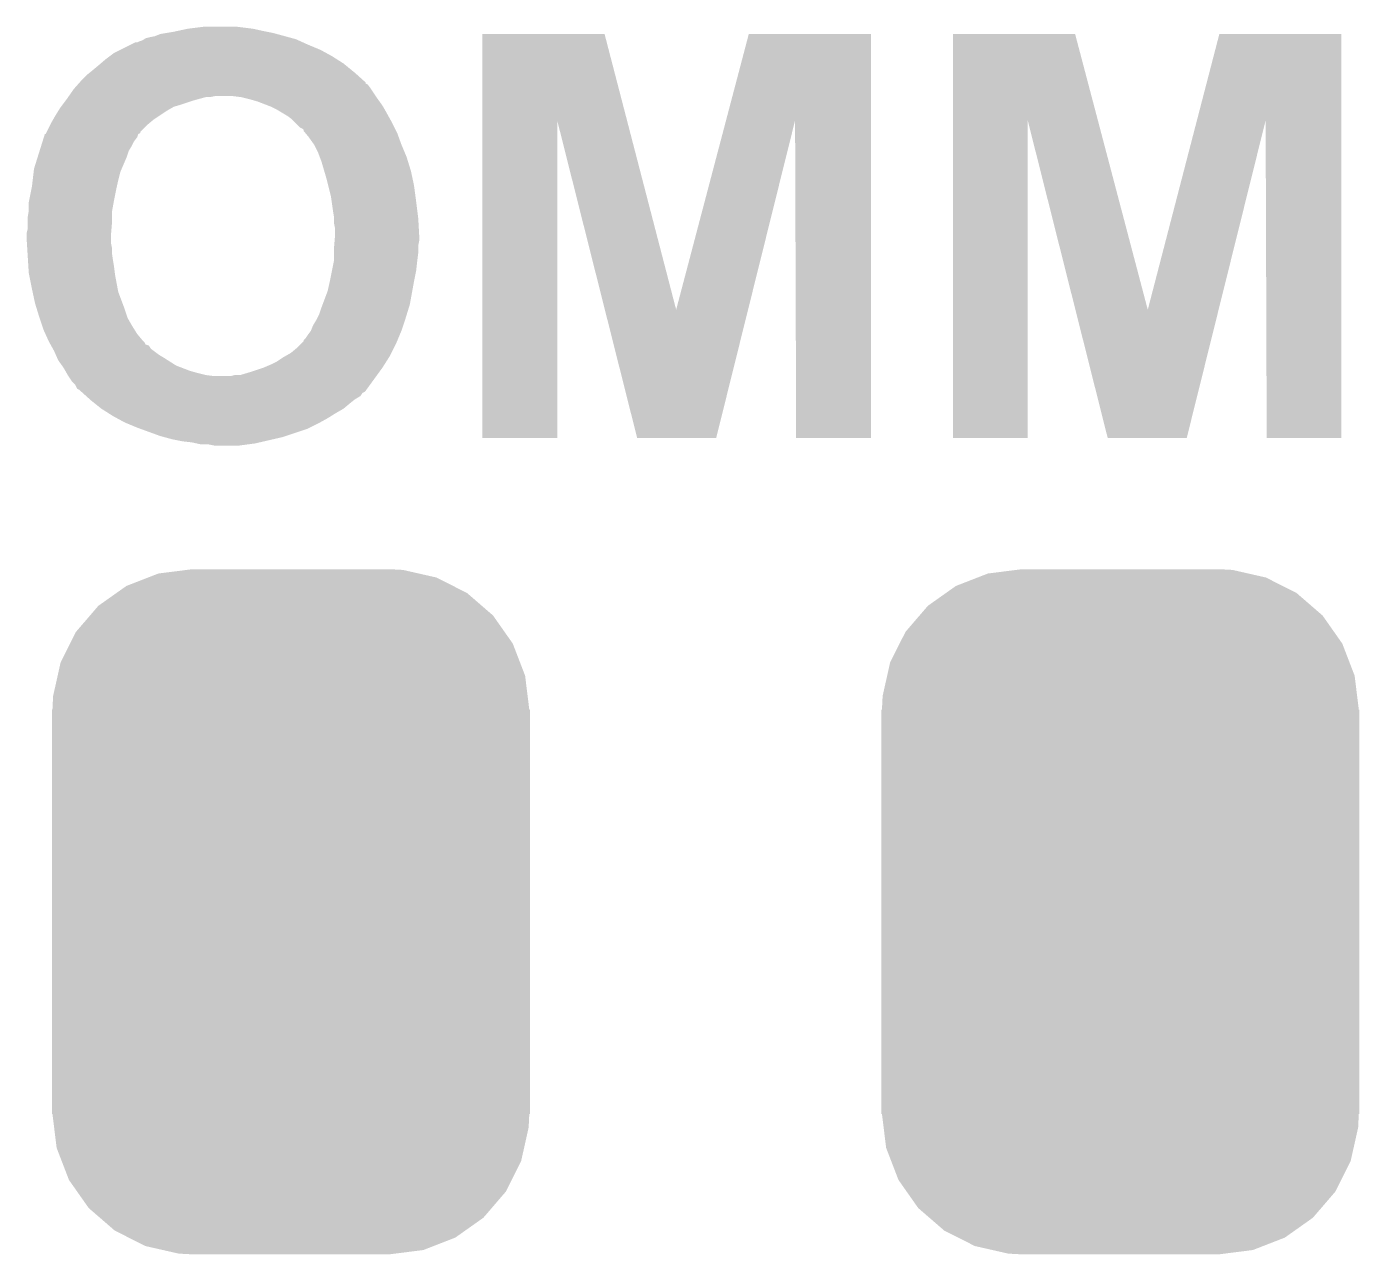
# Model space of a CAD drawing. Extents: x -1.3 to 24.2, y -3.9 to 53.4.
# Drawn here: x 8.801 to 12.017, y 10.73 to 13.693 of the extents above; entities that cross this region are included whole.
import ezdxf

# ---------------------------------------------------------------- set-up
doc = ezdxf.new("R2010")
doc.units = 0
doc.layers.get('0').update_dxf_attribs({"linetype": 'CONTINUOUS'})
doc.layers.add('LIGHT_RANGER_14CLICK_V101_GTO', color=9, linetype='CONTINUOUS')
doc.layers.add('LIGHT_RANGER_14CLICK_V101_GTS', color=11, linetype='CONTINUOUS')

# ---------------------------------------------------------------- blocks, each defined once
blk = doc.blocks.new('CUSTOM_78')
for points in [[(-0.396894, 0.786286), (-0.344522, 0.80667), (0.391508, 0.786286), (0.351232, 0.80667)], [(-0.344522, 0.80667), (-0.319682, 0.816338), (0.351232, 0.80667), (0.308712, 0.816338)], [(-0.319682, 0.816338), (-0.251122, 0.82504), (0.308712, 0.816338), (0.27044, 0.82504)], [(-0.251122, 0.82504), (-0.23749, 0.82677), (0.27044, 0.82504), (0.23749, 0.82677)], [(-0.420946, 0.769256), (-0.396894, 0.786286), (0.425156, 0.769256), (0.391508, 0.786286)], [(-0.464512, 0.738408), (-0.420946, 0.769256), (0.460796, 0.738408), (0.425156, 0.769256)], [(-0.5185, 0.67556), (-0.484594, 0.715032), (0.515528, 0.67556), (0.4878, 0.715032)], [(-0.484594, 0.715032), (-0.464512, 0.738408), (0.4878, 0.715032), (0.460796, 0.738408)], [(-0.532704, 0.647234), (-0.5185, 0.67556), (0.535424, 0.647234), (0.515528, 0.67556)], [(-0.555636, 0.601496), (-0.532704, 0.647234), (0.55303, 0.601496), (0.535424, 0.647234)], [(-0.562694, 0.569912), (-0.555636, 0.601496), (0.565186, 0.569912), (0.55303, 0.601496)], [(-0.573704, 0.520636), (-0.562694, 0.569912), (0.571254, 0.520636), (0.565186, 0.569912)], [(-0.57531, 0.48768), (-0.573704, 0.520636), (0.57531, 0.48768), (0.571254, 0.520636)], [(-0.57658, -0.48768), (-0.57658, 0.48768), (0.57658, -0.48768), (0.57658, 0.48768)], [(-0.571252, -0.520636), (-0.57531, -0.48768), (0.573704, -0.520636), (0.57531, -0.48768)], [(-0.565186, -0.569912), (-0.571252, -0.520636), (0.562692, -0.569912), (0.573704, -0.520636)], [(-0.553028, -0.601496), (-0.565186, -0.569912), (0.555636, -0.601496), (0.562692, -0.569912)], [(-0.535424, -0.647234), (-0.553028, -0.601496), (0.532702, -0.647234), (0.555636, -0.601496)], [(-0.515526, -0.67556), (-0.535424, -0.647234), (0.5185, -0.67556), (0.532702, -0.647234)], [(-0.4878, -0.715032), (-0.515526, -0.67556), (0.484592, -0.715032), (0.5185, -0.67556)], [(-0.460794, -0.738408), (-0.4878, -0.715032), (0.464512, -0.738408), (0.484592, -0.715032)], [(-0.425156, -0.769256), (-0.460794, -0.738408), (0.420944, -0.769256), (0.464512, -0.738408)], [(-0.391506, -0.786286), (-0.425156, -0.769256), (0.396894, -0.786286), (0.420944, -0.769256)], [(-0.351232, -0.80667), (-0.391506, -0.786286), (0.34452, -0.80667), (0.396894, -0.786286)], [(-0.30871, -0.816338), (-0.351232, -0.80667), (0.319682, -0.816338), (0.34452, -0.80667)], [(-0.27044, -0.82504), (-0.30871, -0.816338), (0.25112, -0.82504), (0.319682, -0.816338)], [(-0.23749, -0.82677), (-0.27044, -0.82504), (0.23749, -0.82677), (0.25112, -0.82504)]]:
    blk.add_solid(points)

msp = doc.modelspace()

# ---------------------------------------------------------------- linework, layer by layer
at = {"layer": 'LIGHT_RANGER_14CLICK_V101_GTO'}
for points in [[(9.08812, 13.665202), (9.09828, 13.66774), (9.442022, 13.665202), (9.432716, 13.66774)], [(9.09828, 13.66774), (9.110982, 13.670282), (9.432716, 13.66774), (9.423394, 13.670282)], [(9.110982, 13.670282), (9.123682, 13.67536), (9.423394, 13.670282), (9.404774, 13.67536)], [(9.123682, 13.67536), (9.13892, 13.6779), (9.404774, 13.67536), (9.39546, 13.6779)], [(9.13892, 13.6779), (9.15416, 13.68044), (9.39546, 13.6779), (9.38276, 13.68044)], [(9.15416, 13.68044), (9.166012, 13.68298), (9.38276, 13.68044), (9.37006, 13.68298)], [(9.166012, 13.68298), (9.18972, 13.68806), (9.37006, 13.68298), (9.347198, 13.68806)], [(9.18972, 13.68806), (9.230362, 13.69314), (9.347198, 13.68806), (9.30656, 13.69314)], [(9.900938, 13.466886), (9.900942, 13.675342), (10.249684, 13.466886), (10.195564, 13.675342)], [(9.900942, 13.675342), (9.900944, 13.67536), (10.195564, 13.675342), (9.900944, 13.67536)], [(10.48865, 13.46689), (10.543552, 13.675336), (10.838174, 13.46689), (10.83818, 13.675336)], [(10.543552, 13.675336), (10.54356, 13.67536), (10.83818, 13.675336), (10.54356, 13.67536)], [(11.036318, 13.466886), (11.036322, 13.675342), (11.385858, 13.466886), (11.330944, 13.675342)], [(11.036322, 13.675342), (11.036324, 13.67536), (11.330944, 13.675342), (11.036324, 13.67536)], [(11.624826, 13.46689), (11.678932, 13.675336), (11.973554, 13.46689), (11.97356, 13.675336)], [(11.678932, 13.675336), (11.67894, 13.67536), (11.97356, 13.675336), (11.67894, 13.67536)], [(9.011922, 13.62964), (9.027162, 13.63726), (9.523732, 13.62964), (9.509762, 13.63726)], [(9.027162, 13.63726), (9.052562, 13.64996), (9.509762, 13.63726), (9.47928, 13.64996)], [(9.052562, 13.64996), (9.062724, 13.65504), (9.47928, 13.64996), (9.468106, 13.65504)], [(9.062724, 13.65504), (9.067804, 13.655042), (9.468106, 13.65504), (9.468102, 13.655042)], [(9.067804, 13.655042), (9.072882, 13.65758), (9.468102, 13.655042), (9.462518, 13.65758)], [(9.072882, 13.65758), (9.080504, 13.660122), (9.462518, 13.65758), (9.456926, 13.660122)], [(9.080504, 13.660122), (9.084308, 13.66266), (9.456926, 13.660122), (9.451342, 13.66266)], [(9.084308, 13.66266), (9.08812, 13.665202), (9.451342, 13.66266), (9.442022, 13.665202)], [(8.97382, 13.59916), (8.979746, 13.60424), (9.57185, 13.59916), (9.56564, 13.60424)], [(8.979746, 13.60424), (8.991598, 13.6144), (9.56564, 13.60424), (9.549676, 13.6144)], [(8.991598, 13.6144), (9.00176, 13.62202), (9.549676, 13.6144), (9.5377, 13.62202)], [(9.00176, 13.62202), (9.011922, 13.62964), (9.5377, 13.62202), (9.523732, 13.62964)], [(8.93572, 13.56614), (8.945882, 13.576302), (9.61051, 13.56614), (9.59922, 13.576302)], [(8.945882, 13.576302), (8.952228, 13.58138), (9.59922, 13.576302), (9.593578, 13.58138)], [(8.952228, 13.58138), (8.95858, 13.58646), (9.593578, 13.58138), (9.58737, 13.58646)], [(8.95858, 13.58646), (8.97382, 13.59916), (9.58737, 13.58646), (9.57185, 13.59916)], [(8.902954, 13.5255), (8.9154, 13.54328), (9.643534, 13.5255), (9.63168, 13.54328)], [(8.9154, 13.54328), (8.915402, 13.543282), (9.63168, 13.54328), (9.63168, 13.543282)], [(8.915402, 13.543282), (8.924426, 13.553436), (9.63168, 13.543282), (9.624058, 13.553436)], [(8.924426, 13.553436), (8.926682, 13.555974), (9.624058, 13.553436), (9.618996, 13.555974)], [(8.926682, 13.555974), (8.928942, 13.558516), (9.618996, 13.555974), (9.61898, 13.558516)], [(8.928942, 13.558516), (8.93572, 13.56614), (9.61898, 13.558516), (9.61051, 13.56614)], [(8.888094, 13.50518), (8.895712, 13.515338), (9.17448, 13.50518), (9.20496, 13.515338)], [(8.895712, 13.515338), (8.89762, 13.51788), (9.20496, 13.515338), (9.214278, 13.51788)], [(8.89762, 13.51788), (8.901176, 13.52296), (9.214278, 13.51788), (9.232902, 13.52296)], [(8.901176, 13.52296), (8.902954, 13.5255), (9.243062, 13.52296), (9.255762, 13.5255)], [(9.31926, 13.52296), (9.29894, 13.5255), (9.645228, 13.52296), (9.643534, 13.5255)], [(9.32942, 13.52042), (9.31926, 13.52296), (9.64692, 13.52042), (9.645228, 13.52296)], [(9.33958, 13.51788), (9.32942, 13.52042), (9.648736, 13.51788), (9.64692, 13.52042)], [(9.35736, 13.512802), (9.33958, 13.51788), (9.652364, 13.512802), (9.648736, 13.51788)], [(9.383778, 13.50264), (9.35736, 13.512802), (9.659622, 13.50264), (9.652364, 13.512802)], [(8.865326, 13.46962), (8.86968, 13.47724), (9.10844, 13.46962), (9.11987, 13.47724)], [(8.86968, 13.47724), (8.877616, 13.489938), (9.11987, 13.47724), (9.138918, 13.489938)], [(8.877616, 13.489938), (8.88238, 13.497558), (9.138918, 13.489938), (9.15225, 13.497558)], [(8.88238, 13.497558), (8.884286, 13.500102), (9.15225, 13.497558), (9.156702, 13.500102)], [(8.884286, 13.500102), (8.888094, 13.50518), (9.156702, 13.500102), (9.17448, 13.50518)], [(9.39038, 13.5001), (9.383778, 13.50264), (9.661074, 13.5001), (9.659622, 13.50264)], [(9.405618, 13.49248), (9.39038, 13.5001), (9.665428, 13.49248), (9.661074, 13.5001)], [(9.41832, 13.48486), (9.405618, 13.49248), (9.66978, 13.48486), (9.665428, 13.49248)], [(9.43102, 13.47724), (9.41832, 13.48486), (9.674014, 13.47724), (9.66978, 13.48486)], [(9.44118, 13.469618), (9.43102, 13.47724), (9.678248, 13.469618), (9.674014, 13.47724)], [(8.84936, 13.439146), (8.85825, 13.45692), (9.075426, 13.439146), (9.0932, 13.45692)], [(8.85825, 13.45692), (8.85952, 13.459458), (9.0932, 13.45692), (9.096244, 13.459458)], [(8.85952, 13.459458), (8.865326, 13.46962), (9.096244, 13.459458), (9.10844, 13.46962)], [(9.4488, 13.462), (9.44118, 13.469618), (9.68248, 13.462), (9.678248, 13.469618)], [(9.461504, 13.449298), (9.4488, 13.462), (9.688832, 13.449298), (9.68248, 13.462)], [(9.46658, 13.446758), (9.461504, 13.449298), (9.690102, 13.446758), (9.688832, 13.449298)], [(9.46912, 13.444214), (9.46658, 13.446758), (9.691374, 13.444214), (9.690102, 13.446758)], [(9.469124, 13.441676), (9.46912, 13.444214), (9.692642, 13.441676), (9.691374, 13.444214)], [(9.473356, 13.436598), (9.469124, 13.441676), (9.69518, 13.436598), (9.692642, 13.441676)], [(9.90092, 12.700024), (9.900938, 13.466886), (10.081236, 12.700024), (10.08126, 13.466886)], [(10.196276, 13.00997), (10.08126, 13.466886), (10.368304, 13.00997), (10.249684, 13.466886)], [(10.368304, 13.00997), (10.48865, 13.46689), (10.541766, 13.00997), (10.655252, 13.46689)], [(10.65784, 12.700024), (10.655252, 13.46689), (10.838156, 12.700024), (10.838174, 13.46689)], [(11.0363, 12.700024), (11.036318, 13.466886), (11.216616, 12.700024), (11.21664, 13.466886)], [(11.331656, 13.00997), (11.21664, 13.466886), (11.506224, 13.00997), (11.385858, 13.466886)], [(11.506224, 13.00997), (11.624826, 13.46689), (11.677146, 13.00997), (11.790632, 13.46689)], [(11.79322, 12.700024), (11.790632, 13.46689), (11.973536, 12.700024), (11.973554, 13.46689)], [(8.83634, 13.40612), (8.839516, 13.41628), (9.0551, 13.40612), (9.060182, 13.41628)], [(8.839516, 13.41628), (8.84269, 13.426442), (9.060182, 13.41628), (9.0678, 13.426442)], [(8.84269, 13.426442), (8.84428, 13.431524), (9.0678, 13.426442), (9.069498, 13.431524)], [(8.84428, 13.431524), (8.844304, 13.43406), (9.069498, 13.431524), (9.070346, 13.43406)], [(8.844304, 13.43406), (8.844618, 13.434062), (9.070346, 13.43406), (9.070348, 13.434062)], [(8.844618, 13.434062), (8.846826, 13.434076), (9.070348, 13.434062), (9.070374, 13.434076)], [(8.846826, 13.434076), (8.848094, 13.436614), (9.070374, 13.434076), (9.07542, 13.436614)], [(8.848094, 13.436614), (8.84936, 13.439146), (9.07542, 13.436614), (9.075426, 13.439146)], [(9.48182, 13.42644), (9.473356, 13.436598), (9.698876, 13.42644), (9.69518, 13.436598)], [(9.494518, 13.408662), (9.48182, 13.42644), (9.70534, 13.408662), (9.698876, 13.42644)], [(8.81888, 13.350242), (8.82761, 13.37818), (9.030426, 13.350242), (9.0424, 13.37818)], [(8.82761, 13.37818), (8.832372, 13.393422), (9.0424, 13.37818), (9.04748, 13.393422)], [(8.832372, 13.393422), (8.83634, 13.40612), (9.04748, 13.393422), (9.0551, 13.40612)], [(9.49452, 13.408658), (9.494518, 13.408662), (9.705342, 13.408658), (9.70534, 13.408662)], [(9.50468, 13.38834), (9.49452, 13.408658), (9.713808, 13.38834), (9.705342, 13.408658)], [(9.50849, 13.378182), (9.50468, 13.38834), (9.71804, 13.378182), (9.713808, 13.38834)], [(9.5123, 13.368022), (9.50849, 13.378182), (9.721166, 13.368022), (9.71804, 13.378182)], [(8.817982, 13.342622), (8.81888, 13.350242), (9.027162, 13.342622), (9.030426, 13.350242)], [(9.519024, 13.34516), (9.5123, 13.368022), (9.7282, 13.34516), (9.721166, 13.368022)], [(9.525, 13.32484), (9.519024, 13.34516), (9.732556, 13.32484), (9.7282, 13.34516)], [(8.8138, 13.30706), (8.815592, 13.3223), (9.018692, 13.30706), (9.02208, 13.3223)], [(8.815592, 13.3223), (8.817982, 13.342622), (9.02208, 13.3223), (9.027162, 13.342622)], [(9.52881, 13.3096), (9.525, 13.32484), (9.73582, 13.3096), (9.732556, 13.32484)], [(8.807194, 13.27404), (8.812274, 13.29944), (9.01192, 13.27404), (9.017, 13.29944)], [(8.812274, 13.29944), (8.8138, 13.30706), (9.017, 13.29944), (9.018692, 13.30706)], [(9.53516, 13.284198), (9.52881, 13.3096), (9.739208, 13.284198), (9.73582, 13.3096)], [(9.536976, 13.2715), (9.53516, 13.284198), (9.7409, 13.2715), (9.739208, 13.284198)], [(8.805756, 13.246102), (8.80618, 13.248642), (9.00684, 13.246102), (9.0073, 13.248642)], [(8.80618, 13.268962), (8.807194, 13.27404), (9.010996, 13.268962), (9.01192, 13.27404)], [(8.80618, 13.248642), (8.80618, 13.268962), (9.0073, 13.248642), (9.010996, 13.268962)], [(9.54024, 13.24864), (9.536976, 13.2715), (9.743758, 13.24864), (9.7409, 13.2715)], [(9.54278, 13.233398), (9.54024, 13.24864), (9.745664, 13.233398), (9.743758, 13.24864)], [(8.80364, 13.233402), (8.805756, 13.246102), (9.00684, 13.233402), (9.00684, 13.246102)], [(8.80364, 13.218158), (8.80364, 13.233402), (9.00684, 13.218158), (9.00684, 13.233402)], [(8.80364, 13.205462), (8.80364, 13.218158), (9.00578, 13.205462), (9.00684, 13.218158)], [(9.54278, 13.23086), (9.54278, 13.233398), (9.74598, 13.23086), (9.745664, 13.233398)], [(9.54278, 13.218158), (9.54278, 13.23086), (9.746686, 13.218158), (9.74598, 13.23086)], [(9.54532, 13.205458), (9.54278, 13.218158), (9.747392, 13.205458), (9.746686, 13.218158)], [(8.8011, 13.195302), (8.80364, 13.205462), (9.004934, 13.195302), (9.00578, 13.205462)], [(8.8011, 13.18768), (8.8011, 13.195302), (9.0043, 13.18768), (9.004934, 13.195302)], [(8.8011, 13.180058), (8.8011, 13.18768), (9.0043, 13.180058), (9.0043, 13.18768)], [(9.54426, 13.177518), (9.544896, 13.185142), (9.74852, 13.177518), (9.74852, 13.185142)], [(9.544896, 13.185142), (9.54532, 13.19022), (9.74852, 13.185142), (9.748238, 13.19022)], [(9.54532, 13.19022), (9.54532, 13.205458), (9.748238, 13.19022), (9.747392, 13.205458)], [(8.801578, 13.172442), (8.8011, 13.180058), (9.0043, 13.172442), (9.0043, 13.180058)], [(8.80237, 13.159742), (8.801578, 13.172442), (9.00684, 13.159742), (9.0043, 13.172442)], [(8.803164, 13.147042), (8.80237, 13.159742), (9.00684, 13.147042), (9.00684, 13.159742)], [(9.54278, 13.159742), (9.543202, 13.164818), (9.74598, 13.159742), (9.74598, 13.164818)], [(9.54278, 13.14704), (9.54278, 13.159742), (9.74598, 13.14704), (9.74598, 13.159742)], [(9.543202, 13.164818), (9.54426, 13.177518), (9.74598, 13.164818), (9.74852, 13.177518)], [(8.804276, 13.12926), (8.803164, 13.147042), (9.00938, 13.12926), (9.00684, 13.147042)], [(8.805228, 13.11402), (8.804276, 13.12926), (9.01192, 13.11402), (9.00938, 13.12926)], [(9.5377, 13.103862), (9.542272, 13.12672), (9.7409, 13.103862), (9.74344, 13.12672)], [(9.542272, 13.12672), (9.54278, 13.129258), (9.74344, 13.12672), (9.743756, 13.129258)], [(9.54278, 13.129258), (9.54278, 13.14704), (9.743756, 13.129258), (9.74598, 13.14704)], [(8.80618, 13.09878), (8.805228, 13.11402), (9.013826, 13.09878), (9.01192, 13.11402)], [(8.807196, 13.0937), (8.80618, 13.09878), (9.01446, 13.0937), (9.013826, 13.09878)], [(8.8138, 13.06068), (8.807196, 13.0937), (9.020652, 13.06068), (9.01446, 13.0937)], [(9.53262, 13.07846), (9.5377, 13.103862), (9.73582, 13.07846), (9.7409, 13.103862)], [(8.815434, 13.053062), (8.8138, 13.06068), (9.02208, 13.053062), (9.020652, 13.06068)], [(9.515156, 13.022578), (9.527538, 13.055598), (9.72566, 13.022578), (9.731662, 13.055598)], [(9.527538, 13.055598), (9.53262, 13.07846), (9.731662, 13.055598), (9.73582, 13.07846)], [(8.82142, 13.02512), (8.815434, 13.053062), (9.032558, 13.02512), (9.02208, 13.053062)], [(8.825328, 13.01242), (8.82142, 13.02512), (9.03732, 13.01242), (9.032558, 13.02512)], [(8.83158, 12.9921), (8.825328, 13.01242), (9.044094, 12.9921), (9.03732, 13.01242)], [(8.832428, 12.989562), (8.83158, 12.9921), (9.04494, 12.989562), (9.044094, 12.9921)], [(9.502138, 12.98956), (9.50722, 12.99972), (9.7155, 12.98956), (9.718626, 12.99972)], [(9.50722, 12.99972), (9.5123, 13.01496), (9.718626, 12.99972), (9.723314, 13.01496)], [(9.5123, 13.01496), (9.515156, 13.022578), (9.723314, 13.01496), (9.72566, 13.022578)], [(10.274296, 12.70002), (10.196276, 13.00997), (10.464784, 12.70002), (10.541766, 13.00997)], [(11.409676, 12.70002), (11.331656, 13.00997), (11.600164, 12.70002), (11.677146, 13.00997)], [(8.838354, 12.97178), (8.832428, 12.989562), (9.0551, 12.97178), (9.04494, 12.989562)], [(8.84174, 12.961622), (8.838354, 12.97178), (9.06145, 12.961622), (9.0551, 12.97178)], [(8.846358, 12.951462), (8.84174, 12.961622), (9.0678, 12.951462), (9.06145, 12.961622)], [(9.47928, 12.94892), (9.486898, 12.959078), (9.701106, 12.94892), (9.705338, 12.959078)], [(9.486898, 12.959082), (9.49198, 12.971782), (9.70534, 12.959082), (9.709572, 12.971782)], [(9.486898, 12.959078), (9.486898, 12.959082), (9.705338, 12.959078), (9.70534, 12.959082)], [(9.49198, 12.971782), (9.4996, 12.984482), (9.709572, 12.971782), (9.713806, 12.984482)], [(9.4996, 12.984482), (9.502138, 12.98956), (9.713806, 12.984482), (9.7155, 12.98956)], [(8.853286, 12.93622), (8.846358, 12.951462), (9.0805, 12.93622), (9.0678, 12.951462)], [(8.85444, 12.93368), (8.853286, 12.93622), (9.08304, 12.93368), (9.0805, 12.93622)], [(8.855852, 12.93114), (8.85444, 12.93368), (9.085578, 12.93114), (9.08304, 12.93368)], [(8.85867, 12.926068), (8.855852, 12.93114), (9.088118, 12.926068), (9.085578, 12.93114)], [(9.45388, 12.91844), (9.46404, 12.9286), (9.687558, 12.91844), (9.69264, 12.9286)], [(9.46404, 12.9286), (9.469114, 12.933674), (9.69264, 12.9286), (9.694754, 12.933674)], [(9.469114, 12.933674), (9.46912, 12.936214), (9.694754, 12.933674), (9.695812, 12.936214)], [(9.46912, 12.936214), (9.474198, 12.941298), (9.695812, 12.936214), (9.69793, 12.941298)], [(9.474198, 12.941298), (9.47928, 12.94892), (9.69793, 12.941298), (9.701106, 12.94892)], [(8.860084, 12.923522), (8.85867, 12.926068), (9.095734, 12.923522), (9.088118, 12.926068)], [(8.864318, 12.915902), (8.860084, 12.923522), (9.100818, 12.915902), (9.095734, 12.923522)], [(8.86714, 12.91082), (8.864318, 12.915902), (9.107594, 12.91082), (9.100818, 12.915902)], [(8.871656, 12.90066), (8.86714, 12.91082), (9.12114, 12.90066), (9.107594, 12.91082)], [(8.875042, 12.89304), (8.871656, 12.90066), (9.13384, 12.89304), (9.12114, 12.90066)], [(9.405618, 12.88542), (9.42086, 12.89558), (9.669316, 12.88542), (9.67578, 12.89558)], [(9.42086, 12.89558), (9.425304, 12.89812), (9.67578, 12.89558), (9.677398, 12.89812)], [(9.425304, 12.89812), (9.438638, 12.905738), (9.677398, 12.89812), (9.681206, 12.905738)], [(9.438638, 12.905738), (9.45388, 12.91844), (9.681206, 12.905738), (9.687558, 12.91844)], [(8.8773, 12.887958), (8.875042, 12.89304), (9.141828, 12.887958), (9.13384, 12.89304)], [(8.886372, 12.875262), (8.8773, 12.887958), (9.16178, 12.875262), (9.141828, 12.887958)], [(8.89, 12.870182), (8.886372, 12.875262), (9.174984, 12.870182), (9.16178, 12.875262)], [(8.894358, 12.862558), (8.89, 12.870182), (9.1948, 12.862558), (9.174984, 12.870182)], [(9.34212, 12.86002), (9.3726, 12.87018), (9.652228, 12.86002), (9.659618, 12.87018)], [(9.3726, 12.87018), (9.372604, 12.870182), (9.659618, 12.87018), (9.65962, 12.870182)], [(9.372604, 12.870182), (9.39038, 12.8778), (9.65962, 12.870182), (9.664466, 12.8778)], [(9.39038, 12.8778), (9.405618, 12.88542), (9.664466, 12.8778), (9.669316, 12.88542)], [(8.89726, 12.85748), (8.894358, 12.862558), (9.21258, 12.85748), (9.1948, 12.862558)], [(8.900162, 12.8524), (8.89726, 12.85748), (9.2329, 12.8524), (9.21258, 12.85748)], [(8.900162, 12.852398), (8.900162, 12.8524), (9.232916, 12.852398), (9.2329, 12.8524)], [(8.901854, 12.84986), (8.900162, 12.852398), (9.25322, 12.84986), (9.232916, 12.852398)], [(8.91032, 12.83716), (8.901854, 12.84986), (9.635602, 12.83716), (9.64484, 12.84986)], [(8.917938, 12.829538), (8.91032, 12.83716), (9.63006, 12.829538), (9.635602, 12.83716)], [(9.293858, 12.84986), (9.304018, 12.8524), (9.64484, 12.84986), (9.646686, 12.8524)], [(9.316718, 12.8524), (9.34212, 12.86002), (9.646686, 12.8524), (9.652228, 12.86002)], [(8.92302, 12.819386), (8.917938, 12.829538), (9.622676, 12.819386), (9.63006, 12.829538)], [(8.928096, 12.816842), (8.92302, 12.819386), (9.620826, 12.816842), (9.622676, 12.819386)], [(8.93064, 12.8143), (8.928096, 12.816842), (9.618978, 12.8143), (9.620826, 12.816842)], [(8.933466, 12.811758), (8.93064, 12.8143), (9.616436, 12.811758), (9.618978, 12.8143)], [(8.93629, 12.809216), (8.933466, 12.811758), (9.611362, 12.809216), (9.616436, 12.811758)], [(8.944756, 12.801596), (8.93629, 12.809216), (9.606276, 12.801596), (9.611362, 12.809216)], [(8.953218, 12.79398), (8.944756, 12.801596), (9.59358, 12.79398), (9.606276, 12.801596)], [(8.95604, 12.79144), (8.953218, 12.79398), (9.590404, 12.79144), (9.59358, 12.79398)], [(8.965566, 12.78382), (8.95604, 12.79144), (9.58088, 12.78382), (9.590404, 12.79144)], [(8.98144, 12.77112), (8.965566, 12.78382), (9.56564, 12.77112), (9.58088, 12.78382)], [(8.981444, 12.771118), (8.98144, 12.77112), (9.565638, 12.771118), (9.56564, 12.77112)], [(8.997406, 12.76096), (8.981444, 12.771118), (9.54786, 12.76096), (9.565638, 12.771118)], [(9.00938, 12.75334), (8.997406, 12.76096), (9.535666, 12.75334), (9.54786, 12.76096)], [(9.01869, 12.748262), (9.00938, 12.75334), (9.52754, 12.748262), (9.535666, 12.75334)], [(9.037318, 12.7381), (9.01869, 12.748262), (9.50925, 12.7381), (9.52754, 12.748262)], [(9.043416, 12.73556), (9.037318, 12.7381), (9.50468, 12.73556), (9.50925, 12.7381)], [(9.067802, 12.7254), (9.043416, 12.73556), (9.484358, 12.7254), (9.50468, 12.73556)], [(9.074788, 12.72286), (9.067802, 12.7254), (9.479278, 12.72286), (9.484358, 12.7254)], [(9.12368, 12.70508), (9.074788, 12.72286), (9.425934, 12.70508), (9.479278, 12.72286)], [(9.132986, 12.702542), (9.12368, 12.70508), (9.41832, 12.702542), (9.425934, 12.70508)], [(9.15162, 12.69746), (9.132986, 12.702542), (9.3963, 12.69746), (9.41832, 12.702542)], [(9.177022, 12.69238), (9.15162, 12.69746), (9.37429, 12.69238), (9.3963, 12.69746)], [(9.199878, 12.68984), (9.177022, 12.69238), (9.363284, 12.68984), (9.37429, 12.69238)], [(9.211308, 12.6873), (9.199878, 12.68984), (9.35228, 12.6873), (9.363284, 12.68984)], [(9.222738, 12.68476), (9.211308, 12.6873), (9.333228, 12.68476), (9.35228, 12.6873)], [(9.253218, 12.68222), (9.240518, 12.68476), (9.314178, 12.68222), (9.333228, 12.68476)], [(10.081236, 12.7), (9.90092, 12.700024), (10.081236, 12.7), (10.081236, 12.700024)], [(10.46478, 12.7), (10.274296, 12.70002), (10.46478, 12.7), (10.464784, 12.70002)], [(10.838156, 12.7), (10.65784, 12.700024), (10.838156, 12.7), (10.838156, 12.700024)], [(11.216616, 12.7), (11.0363, 12.700024), (11.216616, 12.7), (11.216616, 12.700024)], [(11.60016, 12.7), (11.409676, 12.70002), (11.60016, 12.7), (11.600164, 12.70002)], [(11.973536, 12.7), (11.79322, 12.700024), (11.973536, 12.7), (11.973536, 12.700024)]]:
    msp.add_solid(points, dxfattribs=at)

# ---------------------------------------------------------------- block references
at = {"layer": 'LIGHT_RANGER_14CLICK_V101_GTS'}
for p in [(9.43864, 11.557), (11.44016, 11.557)]:
    msp.add_blockref('CUSTOM_78', p, dxfattribs=at)

doc.saveas('drawing.dxf')
